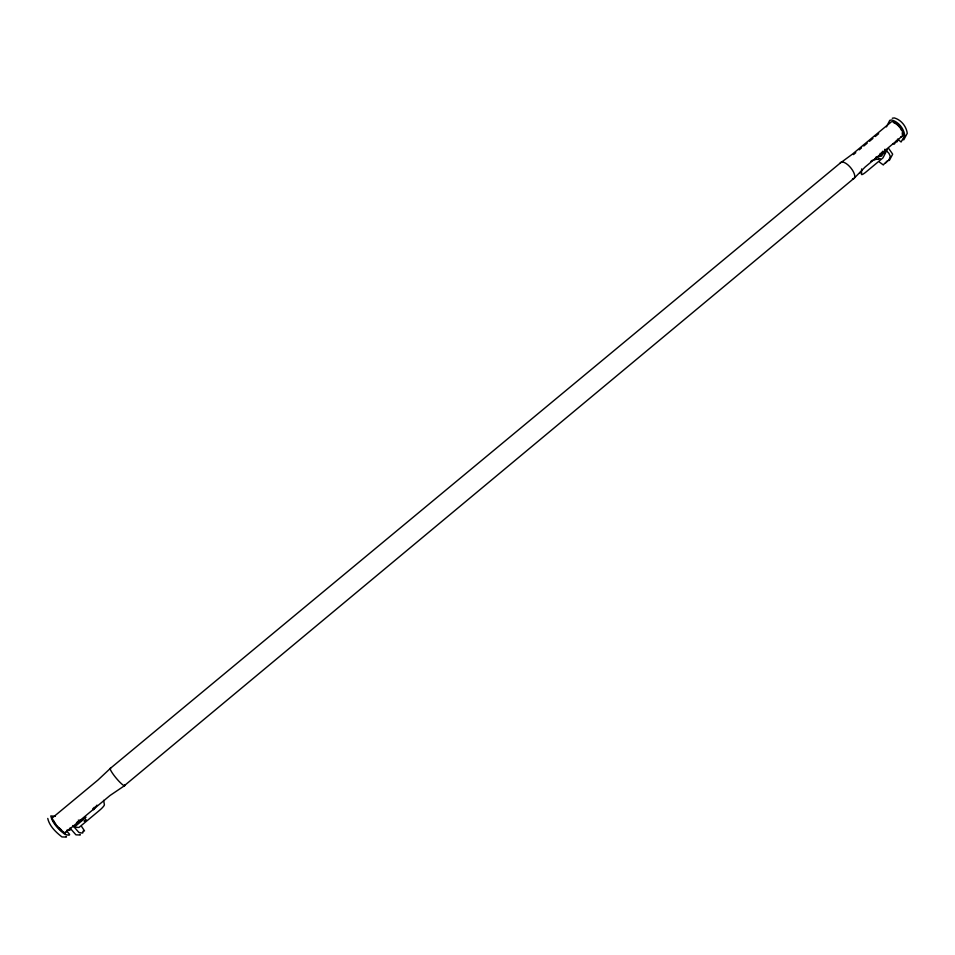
<?xml version="1.0" encoding="UTF-8"?>
<svg xmlns="http://www.w3.org/2000/svg" width="955" height="955" viewBox="0 0 955 955"><rect width="100%" height="100%" fill="white"/><g stroke="black" fill="none" stroke-linecap="round" stroke-linejoin="round"><path stroke-width="1.43" d="M861.673 168.904L861.494 174.311A8.691 1.385 -43.9 0 0 866.09 171.924L882.957 157.885L885.93 152.179M96.956 805.149L93.518 809.78M886.467 126.896L889.774 120.318L891.719 119.996C898.536 121.834 903.896 128.531 904.743 135.443L901.102 141.997L897.557 139.096M880.617 155.068L882.611 151.236M880.033 153.886L880.355 153.242M881.966 155.808L880.51 156.274M896.757 140.337L894.381 144.098L892.818 143.62M896.852 142.032L898.44 139.525M885.727 162.959L887.171 160.929M94.378 807.226L92.707 808.933M870.805 161.502L871.831 160.536M900.959 136.732A9.132 4.178 50.4 0 0 900.135 127.051A9.132 4.178 50.4 0 0 890.179 122.825L852.421 154.137L840.114 163.174L110.649 768.118L97.983 780.02L52.859 817.444A10.028 2.053 50.2 0 0 57.742 827.114A10.028 2.053 50.2 0 0 65.441 832.103M64.88 833.07L110.04 795.491L124.448 785.75M902.833 135.622L865.063 167.065L854.486 177.928L124.377 785.667M83.765 819.247L74.239 827.173L78.99 827.46L99.093 810.711A9.562 1.624 -38.1 0 0 104.382 804.731L103.629 800.35M84.828 818.363L85.926 817.122L81.211 820.405L78.274 820.19M880.999 155.641L885.428 151.964M853.484 154.579L855.764 152.681M859.202 149.828L861.494 147.93M863.786 146.031L867.212 143.178M869.504 141.28L872.942 138.427M875.234 136.529L878.672 133.688M887.47 149.577L878.051 157.312L875.938 157.097M879.352 158.482L878.039 159.342L874.768 158.554M876.404 159.294L872.011 160.512M76.519 822.542L83.646 818.877M878.325 158.876L880.176 158.542M892.292 118.241L894.238 117.919C901.066 119.721 906.426 126.442 907.25 133.354L903.776 139.824L902.976 139.585M55.39 816.298L50.782 815.928C52.537 823.556 58.947 829.704 64.976 834.395C77.236 837.714 59.986 828.463 70.073 830.182L69.452 828.749M888.58 160.225L889.344 160.452L892.686 154.185L888.628 148.395M885.321 149.541L888.926 153.373L890.251 156.202C889.01 162.553 885.786 160.989 883.327 164.964L879.46 162.087M884.796 149.278L886.527 151.045M81.688 826.612L84.541 830.91C80.125 830.957 86.666 834.431 78.847 832.39L72.878 825.562M69.954 827.997L75.934 834.825L80.292 835.004L79.993 834.312M66.158 836.365L66.456 837.081L61.944 836.926C55.927 832.247 49.409 826.075 47.75 818.435M63.758 831.996A8.762 1.791 50.2 0 1 57.169 826.015M55.82 824.249A8.762 1.791 50.2 0 1 53.468 820.357M124.866 784.807A11.341 1.791 50.2 0 1 116.701 778.743A11.341 1.791 50.2 0 1 110.708 768.202M61.514 829.943A7.103 1.456 50.2 0 1 59.234 827.878M840.114 163.174A10.457 4.369 50.4 0 1 851.156 168.307A10.457 4.369 50.4 0 1 852.481 179.039M860.336 172.831A8.691 1.397 -44 0 1 859.763 172.545M893.856 122.825A7.974 3.653 50.4 0 1 899.634 127.29M900.243 128.125A7.974 3.653 50.4 0 1 901.663 130.668M902.248 132.673A7.974 3.653 50.4 0 1 902.224 134.297M85.878 819.82L84.303 821.085L85.878 819.82"/></g></svg>
